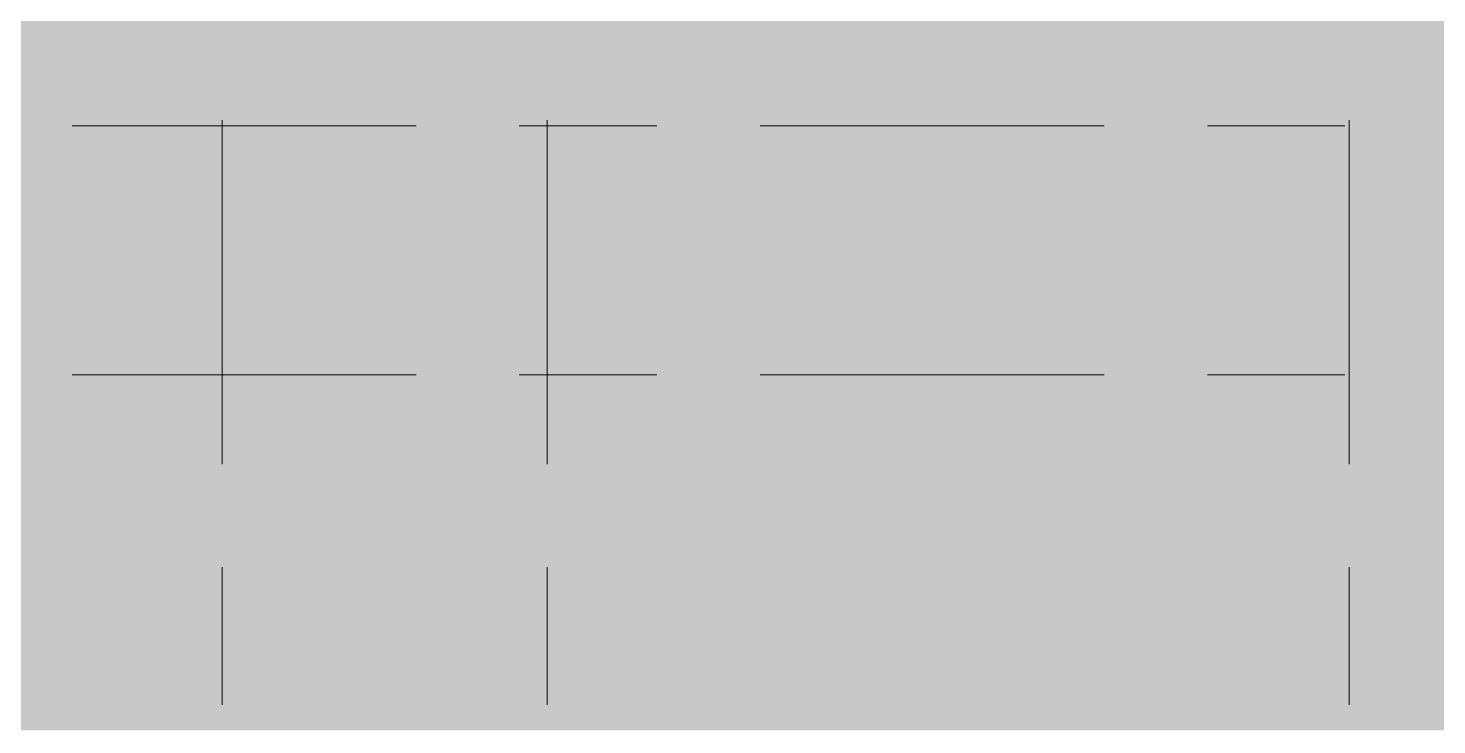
# Model space of a CAD drawing. Header units: millimetres. Extents: x -3817 to 677485, y -22715 to 103890.
# Drawn here: x 568283 to 574783, y 17261 to 20478 of the extents above; entities that cross this region are included whole.
import ezdxf

# ---------------------------------------------------------------- set-up
doc = ezdxf.new("R2010")
doc.units = ezdxf.units.MM
doc.layers.add('PDF _Геометрия', color=7, linetype='Continuous', true_color=0x1d1d1d)
doc.layers.add('PDF _Сплошная заливка', color=7, linetype='Continuous', true_color=0xffffff)

msp = doc.modelspace()

# ---------------------------------------------------------------- hatches: boundary and pattern name
at = {"layer": 'PDF _Сплошная заливка', "true_color": 0xd4d4d4, "transparency": 33554559}
msp.add_hatch(color=254, dxfattribs=at).paths.add_polyline_path([(551323.7, 16651.8), (551900.1, 16651.8), (551900.1, 17234.9), (590928.1, 17234.9), (590928.1, 25765.2), (586096.2, 25765.2), (586096.2, 29274.9), (549759, 29274.9), (549759, 16651.8), (550593, 16651.8)])

# ---------------------------------------------------------------- linework, layer by layer
at = {"layer": 'PDF _Геометрия', "color": 253, "lineweight": 9, "true_color": 0xaaaaaa}
for points in [[(568485.3, 20026.9), (570072.8, 20026.9)], [(569178.1, 18464.5), (569178.1, 20052)], [(570549, 20026.9), (571184, 20026.9)], [(570678.1, 18464.5), (570678.1, 20052)], [(571660.3, 20026.9), (573247.8, 20026.9)], [(573724, 20026.9), (574359, 20026.9)], [(574378.1, 18464.5), (574378.1, 20052)], [(568485.3, 18876.9), (570072.8, 18876.9)], [(570549, 18876.9), (571184, 18876.9)], [(571660.3, 18876.9), (573247.8, 18876.9)], [(573724, 18876.9), (574359, 18876.9)], [(569178.1, 17353.3), (569178.1, 17988.3)], [(570678.1, 17353.3), (570678.1, 17988.3)], [(574378.1, 17353.3), (574378.1, 17988.3)]]:
    msp.add_lwpolyline(points, dxfattribs=at)

doc.saveas('drawing.dxf')
